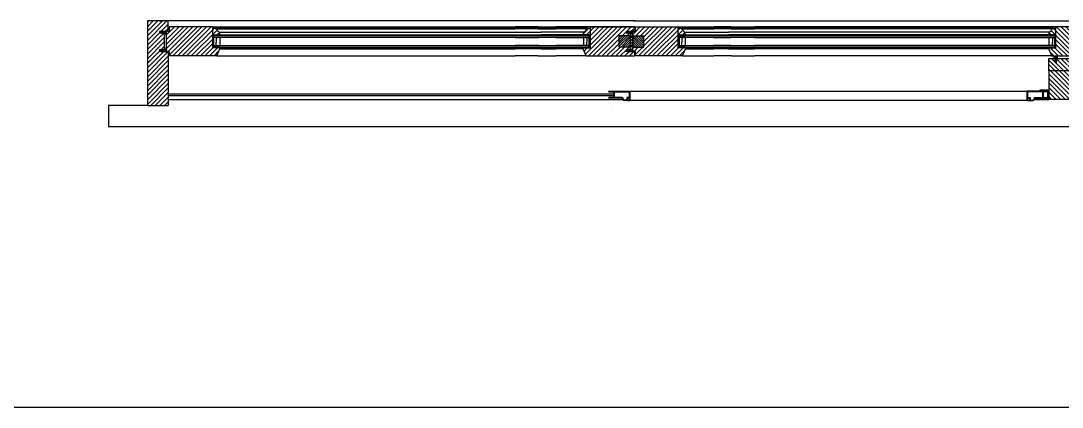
# Model space of a CAD drawing. Header units: inches. Extents: x 1985 to 11287, y 379 to 3234.
# Drawn here: x 8076.3 to 8156.9, y 1856.8 to 1886.7 of the extents above; entities that cross this region are included whole.
import ezdxf

# ---------------------------------------------------------------- set-up
doc = ezdxf.new("R2010")
doc.units = ezdxf.units.IN
doc.header["$MEASUREMENT"] = 0
for name, color, linetype in [('glass 99', 6, 'CONTINUOUS'), ('glazing tape 99', 7, 'CONTINUOUS'), ('hardware 99', 94, 'CONTINUOUS'), ('hatch 99', 1, 'CONTINUOUS'), ('screen 99', 4, 'CONTINUOUS'), ('separation 99', 3, 'CONTINUOUS'), ('weatherstripping 99', 5, 'CONTINUOUS'), ('wood detail 99', 7, 'CONTINUOUS')]:
    doc.layers.add(name, color=color, linetype=linetype)
pattern_1 = [(45, (-786.7873, -2347.63875), (-0.176776695, 0.176776695), [])]

msp = doc.modelspace()

# ---------------------------------------------------------------- hatches: boundary and pattern name
at = {"layer": 'glazing tape 99'}
h = msp.add_hatch(color=7, dxfattribs=at)
h.paths.add_polyline_path([(8091.171883, 1885.609675), (8091.671883, 1885.609675), (8091.671883, 1885.547175), (8091.171883, 1885.547175)])
h.paths.add_polyline_path([(8091.195383, 1884.672175), (8091.695383, 1884.672175), (8091.695383, 1884.609675), (8091.195383, 1884.609675)])
h = msp.add_hatch(color=7, dxfattribs=at)
h.paths.add_polyline_path([(8119.843881, 1885.609675), (8120.343881, 1885.609675), (8120.343881, 1885.547175), (8119.843881, 1885.547175)])
h.paths.add_polyline_path([(8119.820381, 1884.672175), (8120.320381, 1884.672175), (8120.320381, 1884.609675), (8119.820381, 1884.609675)])
h = msp.add_hatch(color=7, dxfattribs=at)
h.paths.add_polyline_path([(8127.734381, 1885.609675), (8127.234381, 1885.609675), (8127.234381, 1885.547175), (8127.734381, 1885.547175)])
h.paths.add_polyline_path([(8127.757881, 1884.672175), (8127.257881, 1884.672175), (8127.257881, 1884.609675), (8127.757881, 1884.609675)])
h = msp.add_hatch(color=7, dxfattribs=at)
h.paths.add_polyline_path([(8156.40638, 1885.609675), (8155.90638, 1885.609675), (8155.90638, 1885.547175), (8156.40638, 1885.547175)])
h.paths.add_polyline_path([(8156.38288, 1884.672175), (8155.88288, 1884.672175), (8155.88288, 1884.609675), (8156.38288, 1884.609675)])
at = {"layer": 'hardware 99'}
h = msp.add_hatch(dxfattribs=at)
h.set_pattern_fill('ANSI31', color=256, style=0)
h.set_pattern_definition([(45, (8442.56881, 589.83061), (-0.088388348, 0.088388348), [])])
h.paths.add_polyline_path([(8123.492381, 1885.547175), (8123.492381, 1884.672175), (8122.617381, 1884.672175), (8122.617381, 1885.547175)])
h = msp.add_hatch(dxfattribs=at)
h.set_pattern_fill('ANSI31', color=256, style=0)
h.set_pattern_definition([(135, (7804.58446, 589.83061), (0.088388348, 0.088388348), [])])
h.paths.add_polyline_path([(8123.660881, 1884.672175), (8124.535881, 1884.672175), (8124.535881, 1885.547175), (8123.660881, 1885.547175)])
at = {"layer": 'hatch 99'}
h = msp.add_hatch(dxfattribs=at)
h.set_pattern_fill('ANSI31', color=256, scale=2, style=0)
h.set_pattern_definition(pattern_1)
h.paths.add_polyline_path([(8087.695383, 1884.2503), (8087.367383, 1884.341175), (8087.097229, 1884.341175), (8087.007883, 1884.341175), (8087.007883, 1884.466175), (8087.367383, 1884.466175), (8087.367383, 1885.753175), (8087.007883, 1885.753175), (8087.007883, 1885.878175), (8087.367383, 1885.878175), (8087.695383, 1885.96905), (8087.695383, 1886.234675), (8087.695383, 1886.703425), (8086.070383, 1886.703425), (8086.070383, 1880.140925), (8087.695383, 1880.140925)])
h = msp.add_hatch(dxfattribs=at)
h.set_pattern_fill('ANSI31', color=256, scale=2, style=0)
h.set_pattern_definition(pattern_1)
h.paths.add_polyline_path([(8091.695383, 1884.609675), (8091.132869, 1884.609675), (8091.132869, 1886.234675), (8087.757883, 1886.234675), (8087.757883, 1885.890928), (8087.535883, 1885.828418), (8087.535883, 1884.390933), (8087.757883, 1884.328423), (8087.757883, 1883.984675), (8091.454311, 1883.984675), (8091.695383, 1884.547175)])
h.paths.add_polyline_path([(8091.515633, 1885.961175, 0.375199902), (8091.359383, 1886.086175), (8091.359383, 1886.148675), (8091.132869, 1886.148675), (8091.132869, 1885.609675), (8091.671883, 1885.609675), (8091.671883, 1885.836175, -0.375199902)], flags=17)
h = msp.add_hatch(dxfattribs=at)
h.set_pattern_fill('ANSI31', color=256, scale=2, style=0)
h.set_pattern_definition(pattern_1)
h.paths.add_polyline_path([(8120.382896, 1886.148675), (8120.153081, 1886.148675), (8120.153081, 1886.086175), (8120.140818, 1886.086175, 0.35125577), (8120.000611, 1885.963987, -0.380557848), (8119.843881, 1885.836175), (8119.843881, 1885.609675), (8120.382896, 1885.609675)], flags=17)
h.paths.add_polyline_path([(8123.492381, 1885.753175), (8123.179881, 1885.753175), (8123.179881, 1885.878175), (8123.492381, 1885.878175), (8123.820381, 1885.96905), (8123.820381, 1886.234675), (8120.382896, 1886.234675), (8120.382896, 1884.609675), (8119.820381, 1884.609675), (8119.820381, 1884.547175), (8120.061453, 1883.984675), (8123.820381, 1883.984675), (8123.820381, 1884.2503), (8123.492381, 1884.341175), (8123.222325, 1884.341175), (8123.179881, 1884.341175), (8123.179881, 1884.466175), (8123.492381, 1884.466175), (8123.492381, 1884.672175), (8122.617381, 1884.672175), (8122.617381, 1885.547175), (8123.492381, 1885.547175)])
h = msp.add_hatch(dxfattribs=at)
h.set_pattern_fill('ANSI31', color=256, scale=2, style=0)
h.set_pattern_definition(pattern_1)
h.paths.add_polyline_path([(8127.195367, 1886.234675), (8123.882881, 1886.234675), (8123.882881, 1885.890928), (8123.660881, 1885.828418), (8123.660881, 1885.547175), (8124.535881, 1885.547175), (8124.535881, 1884.672175), (8123.660881, 1884.672175), (8123.660881, 1884.390933), (8123.882881, 1884.328423), (8123.882881, 1883.984675), (8127.51681, 1883.984675), (8127.757881, 1884.547175), (8127.757881, 1884.609675), (8127.195367, 1884.609675)])
h.paths.add_polyline_path([(8127.577652, 1885.963987, 0.374595674), (8127.425181, 1886.086175), (8127.425181, 1886.148675), (8127.195367, 1886.148675), (8127.195367, 1885.609675), (8127.734381, 1885.609675), (8127.734381, 1885.836175, -0.380557848)], flags=17)
h = msp.add_hatch(dxfattribs=at)
h.set_pattern_fill('ANSI31', color=256, scale=2, style=0)
h.set_pattern_definition([(135, (7804.52196, 627.41917), (0.176776695, 0.176776695), [])])
h.paths.add_polyline_path([(8155.90638, 1885.836175, 0.375199902), (8156.06263, 1885.961175, -0.350781059), (8156.205758, 1886.086175), (8156.21888, 1886.086175), (8156.21888, 1886.148675), (8156.445394, 1886.148675), (8156.445394, 1885.609675), (8155.90638, 1885.609675)], flags=17)
h.paths.add_polyline_path([(8156.445394, 1886.234675), (8159.88288, 1886.234675), (8159.88288, 1883.984675), (8156.123951, 1883.984675), (8155.88288, 1884.547175), (8155.88288, 1884.609675), (8156.445394, 1884.609675)])
h.paths.add_polyline_path([(8157.82038, 1883.797179), (8157.82038, 1883.984675), (8159.88288, 1883.984675), (8159.88288, 1883.047175), (8158.195387, 1883.047175), (8157.82038, 1883.263686), (8157.82038, 1883.313923), (8158.184766, 1883.524301), (8158.46609, 1883.524301), (8158.46609, 1883.586801), (8158.184766, 1883.586801)])
h.paths.add_polyline_path([(8155.88288, 1883.797175), (8156.395233, 1883.797175), (8156.395233, 1883.483569), (8156.489233, 1883.483569), (8156.489233, 1883.797175), (8157.570387, 1883.797175), (8157.94538, 1883.580673), (8157.94538, 1883.530429), (8157.580999, 1883.320054), (8157.29967, 1883.320054), (8157.29967, 1883.257554), (8157.580999, 1883.257554), (8157.94538, 1883.047179), (8157.94538, 1882.859675), (8155.88288, 1882.859675)])
h.paths.add_polyline_path([(8155.88288, 1882.859675), (8159.320366, 1882.859675), (8159.320366, 1881.234675), (8159.88288, 1881.234675), (8159.88288, 1881.172175), (8159.641809, 1880.609675), (8155.88288, 1880.609675)])
h.paths.add_polyline_path([(8159.320366, 1882.773675), (8159.55018, 1882.773675), (8159.55018, 1882.711175), (8159.562443, 1882.711175, -0.35125577), (8159.702651, 1882.588987, 0.380557848), (8159.85938, 1882.461175), (8159.85938, 1882.234675), (8159.320366, 1882.234675)], flags=17)
at = {"layer": 'screen 99'}
h = msp.add_hatch(color=256, dxfattribs=at)
h.paths.add_polyline_path([(8121.82038, 1881.252675), (8121.82038, 1881.209175), (8122.19038, 1881.209175), (8122.19038, 1880.760175), (8121.82038, 1880.760175), (8121.82038, 1880.716675), (8122.83138, 1880.716675), (8122.938767, 1880.530675), (8123.24888, 1880.530675), (8123.24888, 1880.716675), (8123.39888, 1880.716675), (8123.39888, 1880.530675), (8123.44238, 1880.530675), (8123.44238, 1881.252675)])
h.paths.add_polyline_path([(8122.23388, 1880.760175), (8122.23388, 1881.209175), (8123.39888, 1881.209175), (8123.39888, 1880.760175), (8123.20538, 1880.760175), (8123.20538, 1880.574175), (8122.963882, 1880.574175), (8122.856495, 1880.760175)], flags=16)
h = msp.add_hatch(color=256, dxfattribs=at)
h.paths.add_polyline_path([(8154.19838, 1881.252675), (8154.19838, 1880.530675), (8154.24188, 1880.530675), (8154.24188, 1880.716675), (8154.39188, 1880.716675), (8154.39188, 1880.530675), (8154.701993, 1880.530675), (8154.80938, 1880.716675), (8155.82038, 1880.716675), (8155.82038, 1880.760175), (8155.45038, 1880.760175), (8155.45038, 1881.209175), (8155.82038, 1881.209175), (8155.82038, 1881.252675)])
h.paths.add_polyline_path([(8154.24188, 1881.209175), (8155.40688, 1881.209175), (8155.40688, 1880.760175), (8154.784265, 1880.760175), (8154.676878, 1880.574175), (8154.43538, 1880.574175), (8154.43538, 1880.760175), (8154.24188, 1880.760175)], flags=16)
msp.add_hatch(color=256, dxfattribs=at).paths.add_polyline_path([(8155.88288, 1881.328425), (8155.19538, 1881.328425), (8155.19538, 1881.265925), (8155.82038, 1881.265925), (8155.82038, 1880.703425), (8155.19538, 1880.703425), (8155.19538, 1880.640925), (8155.88288, 1880.640925)])
at = {"layer": 'weatherstripping 99'}
h = msp.add_hatch(dxfattribs=at)
h.set_pattern_fill('ANSI36', color=256, scale=0.125, angle=315, style=0)
h.set_pattern_definition([(90, (6566.329781, 2071.619478), (0.015625, 0.02734375), [0.0390625, -0.0078125, 0, -0.0078125])])
h.paths.add_polyline_path([(8156.551733, 1883.981509), (8156.551733, 1883.827069), (8156.301733, 1883.827069), (8156.301733, 1883.994611)])
msp.add_hatch(color=256, dxfattribs=at).paths.add_polyline_path([(8156.551733, 1883.827069), (8156.551733, 1883.796095), (8156.456212, 1883.796077), (8156.426485, 1883.762487), (8156.426485, 1883.702693), (8156.488733, 1883.746229), (8156.488733, 1883.717932), (8156.426485, 1883.674396), (8156.426485, 1883.595508), (8156.488733, 1883.639044), (8156.488733, 1883.610747), (8156.409985, 1883.544222), (8156.395232, 1883.544222), (8156.395232, 1883.796065), (8156.301733, 1883.796047), (8156.301733, 1883.827069)])

# ---------------------------------------------------------------- linework, layer by layer
at = {"layer": 'glass 99', "color": 6}
for p, q in [((8114.553778, 1885.547175), (8091.171883, 1885.547175)), ((8091.226569, 1884.672175), (8091.226569, 1885.547175)), ((8114.553778, 1885.422175), (8091.226569, 1885.422175)), ((8091.409877, 1885.392184), (8091.51766, 1885.422175)), ((8091.409877, 1885.392184), (8091.409877, 1885.047175)), ((8091.409877, 1884.827167), (8091.409877, 1885.047175)), ((8091.674257, 1885.422175), (8091.674257, 1884.797175)), ((8114.553778, 1885.547175), (8116.368014, 1885.547175)), ((8114.553778, 1885.422175), (8116.368014, 1885.422175)), ((8117.700107, 1885.547175), (8116.368014, 1885.547175)), ((8117.700107, 1885.422175), (8116.368014, 1885.422175)), ((8117.700107, 1885.547175), (8120.343881, 1885.547175)), ((8117.700107, 1885.422175), (8120.289196, 1885.422175)), ((8119.843881, 1885.422175), (8119.843881, 1884.797175)), ((8120.108262, 1885.392184), (8120.000479, 1885.422175)), ((8120.108262, 1885.392184), (8120.108262, 1885.047175)), ((8120.108262, 1884.827167), (8120.108262, 1885.047175)), ((8120.289196, 1884.672175), (8120.289196, 1885.547175)), ((8129.940656, 1885.547175), (8127.234381, 1885.547175)), ((8127.289067, 1884.672175), (8127.289067, 1885.547175)), ((8129.940656, 1885.422175), (8127.289067, 1885.422175)), ((8127.470001, 1885.392184), (8127.577784, 1885.422175)), ((8127.470001, 1885.392184), (8127.470001, 1885.047175)), ((8127.470001, 1884.827167), (8127.470001, 1885.047175)), ((8127.734381, 1885.422175), (8127.734381, 1884.797175)), ((8129.940656, 1885.547175), (8131.272749, 1885.547175)), ((8129.940656, 1885.422175), (8131.272749, 1885.422175)), ((8133.086985, 1885.547175), (8131.272749, 1885.547175)), ((8133.086985, 1885.422175), (8131.272749, 1885.422175)), ((8133.086985, 1885.547175), (8156.40638, 1885.547175)), ((8133.086985, 1885.422175), (8156.351694, 1885.422175)), ((8155.904006, 1885.422175), (8155.904006, 1884.797175)), ((8156.168386, 1885.392184), (8156.060603, 1885.422175)), ((8156.168386, 1885.392184), (8156.168386, 1885.047175)), ((8156.168386, 1884.827167), (8156.168386, 1885.047175)), ((8156.351694, 1884.672175), (8156.351694, 1885.547175)), ((8091.195383, 1884.672175), (8114.553778, 1884.672175)), ((8091.226569, 1884.797175), (8114.553778, 1884.797175)), ((8091.409877, 1884.827167), (8091.51766, 1884.797175)), ((8116.368014, 1884.797175), (8114.553778, 1884.797175)), ((8116.368014, 1884.672175), (8114.553778, 1884.672175)), ((8116.368014, 1884.797175), (8117.700107, 1884.797175)), ((8116.368014, 1884.672175), (8117.700107, 1884.672175)), ((8120.289196, 1884.797175), (8117.700107, 1884.797175)), ((8120.320381, 1884.672175), (8117.700107, 1884.672175)), ((8120.108262, 1884.827167), (8120.000479, 1884.797175)), ((8127.257881, 1884.672175), (8129.940656, 1884.672175)), ((8127.289067, 1884.797175), (8129.940656, 1884.797175)), ((8127.470001, 1884.827167), (8127.577784, 1884.797175)), ((8131.272749, 1884.797175), (8129.940656, 1884.797175)), ((8131.272749, 1884.672175), (8129.940656, 1884.672175)), ((8131.272749, 1884.797175), (8133.086985, 1884.797175)), ((8131.272749, 1884.672175), (8133.086985, 1884.672175)), ((8156.351694, 1884.797175), (8133.086985, 1884.797175)), ((8156.38288, 1884.672175), (8133.086985, 1884.672175)), ((8156.168386, 1884.827167), (8156.060603, 1884.797175))]:
    msp.add_line(p, q, dxfattribs=at)
at = {"layer": 'glazing tape 99', "color": 7}
for p, q in [((8091.171883, 1885.609675), (8091.171883, 1885.547175)), ((8091.671883, 1885.609675), (8091.671883, 1885.547175)), ((8119.843881, 1885.609675), (8119.843881, 1885.547175)), ((8120.343881, 1885.609675), (8120.343881, 1885.547175)), ((8127.234381, 1885.609675), (8127.234381, 1885.547175)), ((8127.734381, 1885.609675), (8127.734381, 1885.547175)), ((8155.90638, 1885.609675), (8155.90638, 1885.547175)), ((8156.40638, 1885.609675), (8156.40638, 1885.547175))]:
    msp.add_line(p, q, dxfattribs=at)
at = {"layer": 'glazing tape 99'}
for p, q in [((8091.671883, 1885.547175), (8091.171883, 1885.547175)), ((8120.343881, 1885.547175), (8119.843881, 1885.547175)), ((8127.234381, 1885.547175), (8127.734381, 1885.547175)), ((8155.90638, 1885.547175), (8156.40638, 1885.547175)), ((8091.195383, 1884.672175), (8091.195383, 1884.609675)), ((8091.695383, 1884.672175), (8091.195383, 1884.672175)), ((8091.695383, 1884.672175), (8091.695383, 1884.609675)), ((8119.820381, 1884.672175), (8120.320381, 1884.672175)), ((8119.820381, 1884.672175), (8119.820381, 1884.609675)), ((8120.320381, 1884.672175), (8120.320381, 1884.609675)), ((8127.257881, 1884.672175), (8127.257881, 1884.609675)), ((8127.757881, 1884.672175), (8127.257881, 1884.672175)), ((8127.757881, 1884.672175), (8127.757881, 1884.609675)), ((8155.88288, 1884.672175), (8155.88288, 1884.609675)), ((8155.88288, 1884.672175), (8156.38288, 1884.672175)), ((8156.38288, 1884.672175), (8156.38288, 1884.609675))]:
    msp.add_line(p, q, dxfattribs=at)
at = {"layer": 'hardware 99'}
for p, q in [((8087.017474, 1886.703425), (8087.132891, 1886.703425)), ((8123.882881, 1885.934675), (8123.69631, 1885.934675)), ((8123.492381, 1885.547175), (8123.492381, 1884.672175)), ((8123.492381, 1885.547175), (8123.492381, 1884.672175)), ((8123.492381, 1885.547175), (8123.492381, 1884.672175)), ((8123.492381, 1885.547175), (8123.492381, 1884.672175)), ((8123.660881, 1885.514675), (8123.492381, 1885.514675)), ((8123.660881, 1885.424675), (8123.492381, 1885.424675)), ((8123.660881, 1885.209675), (8123.492381, 1885.209675)), ((8123.660881, 1885.009675), (8123.492381, 1885.009675)), ((8123.660881, 1885.547175), (8123.660881, 1884.672175)), ((8123.660881, 1884.794675), (8123.492381, 1884.794675)), ((8123.660881, 1884.704675), (8123.492381, 1884.704675)), ((8123.882881, 1884.284675), (8123.69631, 1884.284675))]:
    msp.add_line(p, q, dxfattribs=at)
at = {"layer": 'screen 99'}
for p, q in [((8087.695383, 1881.047175), (8122.19038, 1881.047175)), ((8087.695383, 1880.922175), (8122.19038, 1880.922175)), ((8121.82038, 1881.252675), (8123.44238, 1881.252675)), ((8121.82038, 1881.209175), (8121.82038, 1881.252675)), ((8121.82038, 1881.209175), (8122.19038, 1881.209175)), ((8122.19038, 1881.209175), (8122.19038, 1880.760175)), ((8122.23388, 1881.209175), (8123.39888, 1881.209175)), ((8122.23388, 1881.209175), (8122.23388, 1880.760175)), ((8123.39888, 1881.209175), (8123.39888, 1880.760175)), ((8123.44238, 1881.252675), (8123.44238, 1880.530675)), ((8123.44238, 1881.252675), (8154.19838, 1881.252675)), ((8155.82038, 1881.252675), (8154.19838, 1881.252675)), ((8154.19838, 1881.252675), (8154.19838, 1880.530675)), ((8155.40688, 1881.209175), (8154.24188, 1881.209175)), ((8154.24188, 1881.209175), (8154.24188, 1880.760175)), ((8155.88288, 1881.328425), (8155.19538, 1881.328425)), ((8155.19538, 1881.328425), (8155.19538, 1881.265925)), ((8155.82038, 1881.265925), (8155.19538, 1881.265925)), ((8155.40688, 1881.209175), (8155.40688, 1880.760175)), ((8155.82038, 1881.209175), (8155.45038, 1881.209175)), ((8155.45038, 1881.209175), (8155.45038, 1880.760175)), ((8155.82038, 1880.703425), (8155.82038, 1881.265925)), ((8155.82038, 1881.209175), (8155.82038, 1881.252675)), ((8155.88288, 1880.640925), (8155.88288, 1881.328425)), ((8087.695383, 1880.609675), (8122.893157, 1880.609675)), ((8122.19038, 1880.760175), (8121.82038, 1880.760175)), ((8121.82038, 1880.716675), (8121.82038, 1880.760175)), ((8122.83138, 1880.716675), (8121.82038, 1880.716675)), ((8122.856495, 1880.760175), (8122.23388, 1880.760175)), ((8122.83138, 1880.716675), (8122.938767, 1880.530675)), ((8122.856495, 1880.760175), (8122.963882, 1880.574175)), ((8123.24888, 1880.530675), (8122.938767, 1880.530675)), ((8123.20538, 1880.574175), (8122.963882, 1880.574175)), ((8123.20538, 1880.760175), (8123.20538, 1880.574175)), ((8123.39888, 1880.760175), (8123.20538, 1880.760175)), ((8123.24888, 1880.716675), (8123.24888, 1880.530675)), ((8123.39888, 1880.716675), (8123.24888, 1880.716675)), ((8123.24888, 1880.530675), (8123.39888, 1880.530675)), ((8123.39888, 1880.716675), (8123.39888, 1880.530675)), ((8123.39888, 1880.530675), (8123.44238, 1880.530675)), ((8154.19838, 1880.530675), (8123.44238, 1880.530675)), ((8154.24188, 1880.530675), (8154.19838, 1880.530675)), ((8154.24188, 1880.760175), (8154.43538, 1880.760175)), ((8154.24188, 1880.716675), (8154.24188, 1880.530675)), ((8154.24188, 1880.716675), (8154.39188, 1880.716675)), ((8154.24188, 1880.530675), (8154.39188, 1880.530675)), ((8154.39188, 1880.716675), (8154.39188, 1880.530675)), ((8154.39188, 1880.530675), (8154.701993, 1880.530675)), ((8154.43538, 1880.760175), (8154.43538, 1880.574175)), ((8154.43538, 1880.574175), (8154.676878, 1880.574175)), ((8154.784265, 1880.760175), (8154.676878, 1880.574175)), ((8154.80938, 1880.716675), (8154.701993, 1880.530675)), ((8154.747603, 1880.609675), (8155.88288, 1880.609675)), ((8154.784265, 1880.760175), (8155.40688, 1880.760175)), ((8154.80938, 1880.716675), (8155.82038, 1880.716675)), ((8155.82038, 1880.703425), (8155.19538, 1880.703425)), ((8155.19538, 1880.640925), (8155.19538, 1880.703425)), ((8155.88288, 1880.640925), (8155.19538, 1880.640925)), ((8155.45038, 1880.760175), (8155.82038, 1880.760175)), ((8155.82038, 1880.716675), (8155.82038, 1880.760175))]:
    msp.add_line(p, q, dxfattribs=at)
at = {"layer": 'separation 99'}
msp.add_line((7876.573778, 1856.798245), (8395.463335, 1856.798245), dxfattribs=at)
at = {"layer": 'weatherstripping 99'}
for p, q in [((8087.097327, 1885.878175), (8087.386556, 1885.878175)), ((8087.097327, 1885.878175), (8087.097327, 1885.815175)), ((8087.097327, 1885.815175), (8087.155596, 1885.756906)), ((8087.139753, 1885.815175), (8087.224487, 1885.815175)), ((8087.139753, 1885.815175), (8087.198022, 1885.756906)), ((8087.155596, 1885.756906), (8087.198022, 1885.756906)), ((8087.224487, 1885.815175), (8087.282756, 1885.756906)), ((8087.266914, 1885.815175), (8087.367327, 1885.815175)), ((8087.266914, 1885.815175), (8087.325183, 1885.756906)), ((8087.282756, 1885.756906), (8087.325183, 1885.756906)), ((8087.367327, 1885.815175), (8087.367327, 1885.776906)), ((8087.386556, 1885.878175), (8087.577417, 1885.936367)), ((8087.387327, 1885.756906), (8087.407327, 1885.756906)), ((8087.427327, 1885.815175), (8087.427327, 1885.776906)), ((8087.577417, 1885.936367), (8087.487979, 1885.878175)), ((8087.530211, 1885.826051), (8087.530211, 1885.578175)), ((8123.222228, 1885.878175), (8123.511458, 1885.878175)), ((8123.222228, 1885.878175), (8123.222228, 1885.815175)), ((8123.222228, 1885.815175), (8123.280497, 1885.756906)), ((8123.264654, 1885.815175), (8123.349388, 1885.815175)), ((8123.264654, 1885.815175), (8123.322923, 1885.756906)), ((8123.280497, 1885.756906), (8123.322923, 1885.756906)), ((8123.349388, 1885.815175), (8123.407657, 1885.756906)), ((8123.391815, 1885.815175), (8123.492228, 1885.815175)), ((8123.391815, 1885.815175), (8123.450084, 1885.756906)), ((8123.407657, 1885.756906), (8123.450084, 1885.756906)), ((8123.492228, 1885.815175), (8123.492228, 1885.776906)), ((8123.511458, 1885.878175), (8123.702325, 1885.936342)), ((8123.512228, 1885.756906), (8123.532228, 1885.756906)), ((8123.552228, 1885.815175), (8123.552228, 1885.776906)), ((8123.702325, 1885.936342), (8123.612881, 1885.878175)), ((8123.655112, 1885.826051), (8123.655112, 1885.578175)), ((8087.530211, 1885.578175), (8087.503071, 1885.681686)), ((8123.655112, 1885.578175), (8123.627972, 1885.681686)), ((8087.097229, 1884.404175), (8087.155498, 1884.462444)), ((8087.097229, 1884.341175), (8087.097229, 1884.404175)), ((8087.097229, 1884.341175), (8087.386459, 1884.341175)), ((8087.139656, 1884.404175), (8087.197925, 1884.462444)), ((8087.139656, 1884.404175), (8087.22439, 1884.404175)), ((8087.155498, 1884.462444), (8087.197925, 1884.462444)), ((8087.22439, 1884.404175), (8087.282659, 1884.462444)), ((8087.266816, 1884.404175), (8087.325085, 1884.462444)), ((8087.266816, 1884.404175), (8087.367229, 1884.404175)), ((8087.282659, 1884.462444), (8087.325085, 1884.462444)), ((8087.367229, 1884.404175), (8087.367229, 1884.442444)), ((8087.386459, 1884.341175), (8087.577327, 1884.283009)), ((8087.387229, 1884.462444), (8087.407229, 1884.462444)), ((8087.427229, 1884.404175), (8087.427229, 1884.442444)), ((8087.577327, 1884.283009), (8087.487882, 1884.341175)), ((8087.530114, 1884.641175), (8087.502974, 1884.537665)), ((8087.530114, 1884.3933), (8087.530114, 1884.641175)), ((8123.222325, 1884.404175), (8123.280594, 1884.462444)), ((8123.222325, 1884.341175), (8123.222325, 1884.404175)), ((8123.222325, 1884.341175), (8123.511555, 1884.341175)), ((8123.264751, 1884.404175), (8123.323021, 1884.462444)), ((8123.264751, 1884.404175), (8123.349486, 1884.404175)), ((8123.280594, 1884.462444), (8123.323021, 1884.462444)), ((8123.349486, 1884.404175), (8123.407755, 1884.462444)), ((8123.391912, 1884.404175), (8123.450181, 1884.462444)), ((8123.391912, 1884.404175), (8123.492325, 1884.404175)), ((8123.407755, 1884.462444), (8123.450181, 1884.462444)), ((8123.492325, 1884.404175), (8123.492325, 1884.442444)), ((8123.511555, 1884.341175), (8123.702416, 1884.282984)), ((8123.512325, 1884.462444), (8123.532325, 1884.462444)), ((8123.552325, 1884.404175), (8123.552325, 1884.442444)), ((8123.702416, 1884.282984), (8123.612978, 1884.341175)), ((8123.65521, 1884.641175), (8123.62807, 1884.537665)), ((8123.65521, 1884.3933), (8123.65521, 1884.641175)), ((8156.301733, 1883.796047), (8156.301733, 1883.994611)), ((8156.301733, 1883.994611), (8156.551733, 1883.994611)), ((8156.301733, 1883.827069), (8156.551733, 1883.827069)), ((8156.395232, 1883.796065), (8156.301733, 1883.796047)), ((8156.395232, 1883.796065), (8156.395232, 1883.544222)), ((8156.395232, 1883.544222), (8156.409985, 1883.544222)), ((8156.409985, 1883.544222), (8156.395233, 1883.544222)), ((8156.409985, 1883.544222), (8156.488733, 1883.610747)), ((8156.456212, 1883.796077), (8156.426485, 1883.762487)), ((8156.426485, 1883.762487), (8156.426485, 1883.702693)), ((8156.426485, 1883.702693), (8156.488733, 1883.746229)), ((8156.426485, 1883.674396), (8156.488733, 1883.717932)), ((8156.426485, 1883.674396), (8156.426485, 1883.595508)), ((8156.426485, 1883.595508), (8156.488733, 1883.639044)), ((8156.551733, 1883.796095), (8156.456212, 1883.796077)), ((8156.488733, 1883.717932), (8156.488733, 1883.746229)), ((8156.488733, 1883.610747), (8156.488733, 1883.639044)), ((8156.551733, 1883.796095), (8156.551733, 1883.994611))]:
    msp.add_line(p, q, dxfattribs=at)
for centre, radius, start, end in [((8087.387327, 1885.776906), 0.02, 180, 270), ((8087.407327, 1885.776906), 0.02, 270, 0), ((8087.304063, 1885.656999), 0.200534, 7.07143713, 52.07143713), ((8087.472662, 1885.822595), 0.057652, 3.43645262, 74.59278822), ((8123.512228, 1885.776906), 0.02, 180, 270), ((8123.532228, 1885.776906), 0.02, 270, 0), ((8123.428964, 1885.656999), 0.200534, 7.07143713, 52.07143713), ((8123.597564, 1885.822595), 0.057652, 3.43645262, 74.59278822), ((8087.387229, 1884.442444), 0.02, 90, 180), ((8087.407229, 1884.442444), 0.02, 0, 90), ((8087.303965, 1884.562352), 0.200534, 307.92856287, 352.92856287), ((8087.472565, 1884.396756), 0.057652, 285.40721178, 356.56354738), ((8123.512325, 1884.442444), 0.02, 90, 180), ((8123.532325, 1884.442444), 0.02, 0, 90), ((8123.429061, 1884.562352), 0.200534, 307.92856287, 352.92856287), ((8123.597661, 1884.396756), 0.057652, 285.40721178, 356.56354738)]:
    msp.add_arc(centre, radius, start, end, dxfattribs=at)
at = {"layer": 'wood detail 99', "color": 0}
for p, q in [((8086.070383, 1886.703425), (8086.070383, 1880.140925)), ((8087.695383, 1886.703425), (8086.070383, 1886.703425)), ((8087.695383, 1885.96905), (8087.695383, 1886.703425)), ((8123.757881, 1886.703425), (8122.132881, 1886.703425)), ((8123.079972, 1886.703425), (8122.132881, 1886.703425)), ((8086.070383, 1886.234675), (8086.070383, 1884.422175)), ((8086.070383, 1886.234675), (8086.070383, 1884.422175)), ((8123.820381, 1886.234675), (8120.382896, 1886.234675)), ((8123.820381, 1886.234675), (8120.382896, 1886.234675)), ((8123.820381, 1886.234675), (8120.382896, 1886.234675)), ((8123.882881, 1886.234675), (8127.195367, 1886.234675)), ((8086.070383, 1885.297175), (8086.070383, 1884.422175)), ((8086.070383, 1885.297175), (8086.070383, 1884.422175)), ((8091.454311, 1883.984675), (8087.757883, 1883.984675)), ((8120.061453, 1883.984675), (8123.820381, 1883.984675)), ((8127.51681, 1883.984675), (8123.882881, 1883.984675)), ((8155.88288, 1883.797175), (8156.395233, 1883.797175)), ((8156.123951, 1883.984675), (8159.88288, 1883.984675)), ((8156.123951, 1883.984675), (8159.88288, 1883.984675)), ((8156.489233, 1883.797175), (8157.570387, 1883.797175)), ((8155.88288, 1882.859675), (8159.320366, 1882.859675)), ((8155.88288, 1882.859675), (8159.320366, 1882.859675)), ((8159.641809, 1880.609675), (8155.88288, 1880.609675))]:
    msp.add_line(p, q, dxfattribs=at)
at = {"layer": 'wood detail 99'}
for p, q in [((8123.820381, 1886.703425), (8087.695383, 1886.703425)), ((8123.757881, 1886.703425), (8192.007879, 1886.703425)), ((8087.007883, 1885.878175), (8087.007883, 1885.753175)), ((8087.367383, 1885.878175), (8087.007883, 1885.878175)), ((8087.367383, 1885.753175), (8087.007883, 1885.753175)), ((8087.695383, 1885.96905), (8087.367383, 1885.878175)), ((8087.367383, 1885.753175), (8087.367383, 1884.466175)), ((8087.757883, 1885.890928), (8087.535883, 1885.828418)), ((8087.535883, 1885.828418), (8087.535883, 1884.390933)), ((8087.695383, 1886.234675), (8087.695383, 1885.96905)), ((8091.132869, 1886.234675), (8087.757883, 1886.234675)), ((8087.757883, 1886.234675), (8087.757883, 1885.890928)), ((8091.132869, 1886.234675), (8114.553778, 1886.234675)), ((8091.359383, 1886.148675), (8114.553778, 1886.148675)), ((8091.359383, 1886.086175), (8114.553778, 1886.086175)), ((8091.671883, 1885.836175), (8114.553778, 1885.836175)), ((8116.368014, 1886.234675), (8114.553778, 1886.234675)), ((8116.341228, 1886.148675), (8114.553778, 1886.148675)), ((8116.341228, 1886.086175), (8114.553778, 1886.086175)), ((8114.553778, 1885.836175), (8116.564442, 1885.836175)), ((8116.341228, 1886.148675), (8117.700107, 1886.148675)), ((8116.341228, 1886.086175), (8117.700107, 1886.086175)), ((8116.368014, 1886.234675), (8117.700107, 1886.234675)), ((8117.700107, 1885.836175), (8116.564442, 1885.836175)), ((8120.382896, 1886.234675), (8117.700107, 1886.234675)), ((8120.153081, 1886.148675), (8117.700107, 1886.148675)), ((8120.153081, 1886.086175), (8117.700107, 1886.086175)), ((8119.843881, 1885.836175), (8117.700107, 1885.836175)), ((8120.382896, 1886.234675), (8123.820381, 1886.234675)), ((8123.179881, 1885.753175), (8123.179881, 1885.878175)), ((8123.492381, 1885.878175), (8123.179881, 1885.878175)), ((8123.492381, 1885.753175), (8123.179881, 1885.753175)), ((8123.820381, 1885.96905), (8123.492381, 1885.878175)), ((8123.492381, 1884.466175), (8123.492381, 1885.753175)), ((8123.882881, 1885.890928), (8123.660881, 1885.828418)), ((8123.660881, 1884.390933), (8123.660881, 1885.828418)), ((8123.820381, 1885.96905), (8123.820381, 1886.234675)), ((8123.882881, 1885.890928), (8123.882881, 1886.234675)), ((8127.195367, 1886.234675), (8129.940656, 1886.234675)), ((8127.425181, 1886.148675), (8129.940656, 1886.148675)), ((8127.425181, 1886.086175), (8129.940656, 1886.086175)), ((8127.734381, 1885.836175), (8129.940656, 1885.836175)), ((8131.272749, 1886.234675), (8129.940656, 1886.234675)), ((8131.299535, 1886.148675), (8129.940656, 1886.148675)), ((8131.299535, 1886.086175), (8129.940656, 1886.086175)), ((8129.940656, 1885.836175), (8131.076321, 1885.836175)), ((8133.086985, 1885.836175), (8131.076321, 1885.836175)), ((8131.272749, 1886.234675), (8133.086985, 1886.234675)), ((8131.299535, 1886.148675), (8133.086985, 1886.148675)), ((8131.299535, 1886.086175), (8133.086985, 1886.086175)), ((8156.445394, 1886.234675), (8133.086985, 1886.234675)), ((8156.21888, 1886.148675), (8133.086985, 1886.148675)), ((8156.21888, 1886.086175), (8133.086985, 1886.086175)), ((8155.90638, 1885.836175), (8133.086985, 1885.836175)), ((8159.88288, 1886.234675), (8156.445394, 1886.234675)), ((8087.535883, 1885.555944), (8087.535883, 1885.655694)), ((8091.671883, 1885.609675), (8114.553778, 1885.609675)), ((8114.553778, 1885.609675), (8116.564442, 1885.609675)), ((8117.700107, 1885.609675), (8116.564442, 1885.609675)), ((8119.843881, 1885.609675), (8117.700107, 1885.609675)), ((8122.617381, 1884.672175), (8122.617381, 1885.547175)), ((8123.492381, 1885.547175), (8122.617381, 1885.547175)), ((8123.660881, 1885.547175), (8124.535881, 1885.547175)), ((8124.535881, 1884.672175), (8124.535881, 1885.547175)), ((8127.734381, 1885.609675), (8129.940656, 1885.609675)), ((8129.940656, 1885.609675), (8131.076321, 1885.609675)), ((8133.086985, 1885.609675), (8131.076321, 1885.609675)), ((8155.90638, 1885.609675), (8133.086985, 1885.609675)), ((8087.007883, 1884.466175), (8087.007883, 1884.341175)), ((8087.367383, 1884.466175), (8087.007883, 1884.466175)), ((8087.367383, 1884.341175), (8087.007883, 1884.341175)), ((8087.695383, 1884.2503), (8087.367383, 1884.341175)), ((8087.757883, 1884.328423), (8087.535883, 1884.390933)), ((8087.695383, 1884.2503), (8087.695383, 1880.140925)), ((8087.757883, 1884.328423), (8087.757883, 1883.984675)), ((8091.695383, 1884.609675), (8091.132869, 1884.609675)), ((8091.695383, 1884.547175), (8091.695383, 1884.609675)), ((8114.553778, 1884.609675), (8091.695383, 1884.609675)), ((8114.553778, 1884.609675), (8116.564442, 1884.609675)), ((8117.700107, 1884.609675), (8116.564442, 1884.609675)), ((8117.700107, 1884.609675), (8119.820381, 1884.609675)), ((8119.820381, 1884.609675), (8120.382896, 1884.609675)), ((8119.820381, 1884.547175), (8119.820381, 1884.609675)), ((8123.492381, 1884.672175), (8122.617381, 1884.672175)), ((8123.179881, 1884.341175), (8123.179881, 1884.466175)), ((8123.492381, 1884.466175), (8123.179881, 1884.466175)), ((8123.492381, 1884.341175), (8123.179881, 1884.341175)), ((8123.820381, 1884.2503), (8123.492381, 1884.341175)), ((8123.660881, 1884.672175), (8124.535881, 1884.672175)), ((8123.660881, 1884.663406), (8123.660881, 1884.563657)), ((8123.882881, 1884.328423), (8123.660881, 1884.390933)), ((8123.820381, 1883.984675), (8123.820381, 1884.2503)), ((8123.882881, 1883.984675), (8123.882881, 1884.328423)), ((8127.757881, 1884.609675), (8127.195367, 1884.609675)), ((8129.940656, 1884.609675), (8127.757881, 1884.609675)), ((8127.757881, 1884.547175), (8127.757881, 1884.609675)), ((8129.940656, 1884.609675), (8131.076321, 1884.609675)), ((8133.086985, 1884.609675), (8131.076321, 1884.609675)), ((8133.086985, 1884.609675), (8155.88288, 1884.609675)), ((8155.88288, 1884.547175), (8155.88288, 1884.609675)), ((8155.88288, 1884.609675), (8156.445394, 1884.609675)), ((8091.454311, 1883.984675), (8114.553778, 1883.984675)), ((8116.323371, 1883.984675), (8114.553778, 1883.984675)), ((8116.323371, 1883.984675), (8117.700107, 1883.984675)), ((8120.061453, 1883.984675), (8117.700107, 1883.984675)), ((8127.51681, 1883.984675), (8129.940656, 1883.984675)), ((8131.317392, 1883.984675), (8129.940656, 1883.984675)), ((8131.317392, 1883.984675), (8133.086985, 1883.984675)), ((8156.123951, 1883.984675), (8133.086985, 1883.984675)), ((8155.88288, 1882.859675), (8155.88288, 1883.797175)), ((8156.395233, 1883.797175), (8156.395233, 1883.544222)), ((8156.395233, 1883.483569), (8156.395233, 1883.796065)), ((8156.489233, 1883.483569), (8156.489233, 1883.797175)), ((8155.88288, 1882.859675), (8155.88288, 1880.609675)), ((8086.070383, 1880.140925), (8083.070383, 1880.140925)), ((8083.070383, 1880.140925), (8083.070383, 1878.515925)), ((8086.070383, 1880.140925), (8087.695383, 1880.140925)), ((8086.070383, 1880.140925), (8086.070383, 1880.140925)), ((8122.132881, 1880.140925), (8122.132881, 1880.140925)), ((8083.070383, 1878.515925), (8196.632879, 1878.515925))]:
    msp.add_line(p, q, dxfattribs=at)
at = {"layer": 'wood detail 99', "color": 7}
for p, q in [((8091.132869, 1884.609675), (8091.132869, 1886.234675)), ((8091.359383, 1886.148675), (8091.132869, 1886.148675)), ((8091.359383, 1886.086175), (8091.359383, 1886.148675)), ((8091.671883, 1885.609675), (8091.671883, 1885.836175)), ((8119.843881, 1885.609675), (8119.843881, 1885.836175)), ((8120.153081, 1886.148675), (8120.382896, 1886.148675)), ((8120.153081, 1886.086175), (8120.153081, 1886.148675)), ((8120.382896, 1884.609675), (8120.382896, 1886.234675)), ((8127.195367, 1884.609675), (8127.195367, 1886.234675)), ((8127.425181, 1886.148675), (8127.195367, 1886.148675)), ((8127.425181, 1886.086175), (8127.425181, 1886.148675)), ((8127.734381, 1885.609675), (8127.734381, 1885.836175)), ((8155.90638, 1885.609675), (8155.90638, 1885.836175)), ((8156.21888, 1886.086175), (8156.21888, 1886.148675)), ((8156.21888, 1886.148675), (8156.445394, 1886.148675)), ((8156.445394, 1884.609675), (8156.445394, 1886.234675)), ((8091.132869, 1885.609675), (8091.671883, 1885.609675)), ((8120.382896, 1885.609675), (8119.843881, 1885.609675)), ((8127.195367, 1885.609675), (8127.734381, 1885.609675)), ((8156.445394, 1885.609675), (8155.90638, 1885.609675)), ((8091.454311, 1883.984675), (8091.695383, 1884.547175)), ((8091.695383, 1884.547175), (8114.553778, 1884.547175)), ((8116.564442, 1884.547175), (8114.553778, 1884.547175)), ((8116.564442, 1884.547175), (8117.700107, 1884.547175)), ((8119.820381, 1884.547175), (8117.700107, 1884.547175)), ((8120.061453, 1883.984675), (8119.820381, 1884.547175)), ((8127.51681, 1883.984675), (8127.757881, 1884.547175)), ((8127.757881, 1884.547175), (8129.940656, 1884.547175)), ((8131.076321, 1884.547175), (8129.940656, 1884.547175)), ((8131.076321, 1884.547175), (8133.086985, 1884.547175)), ((8155.88288, 1884.547175), (8133.086985, 1884.547175)), ((8156.123951, 1883.984675), (8155.88288, 1884.547175)), ((8156.395233, 1883.483569), (8156.489233, 1883.483569))]:
    msp.add_line(p, q, dxfattribs=at)
for centre, radius, start, end in [((8091.365944, 1885.93422), 0.152097, 10.20801971, 92.47236379), ((8091.665322, 1885.98813), 0.152097, 190.2080197, 272.47236379), ((8119.850442, 1885.98813), 0.152097, 267.52763621, 349.7919803), ((8120.14695, 1885.937603), 0.148699, 87.63677393, 170.87877352), ((8127.431313, 1885.937603), 0.148699, 9.12122648, 92.36322607), ((8127.72782, 1885.98813), 0.152097, 190.2080197, 272.47236379), ((8155.912941, 1885.98813), 0.152097, 267.52763621, 349.7919803), ((8156.212319, 1885.93422), 0.152097, 87.52763621, 169.79198029)]:
    msp.add_arc(centre, radius, start, end, dxfattribs=at)

doc.saveas('drawing.dxf')
